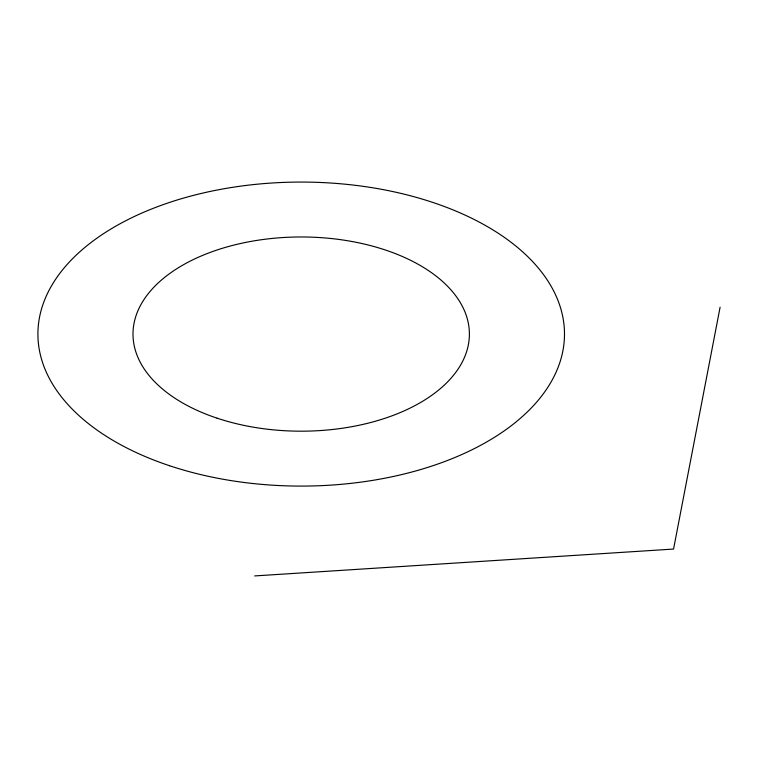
<?xml version="1.0" encoding="UTF-8"?>
<svg xmlns="http://www.w3.org/2000/svg" width="758" height="758" viewBox="0 0 758 758"><rect width="100%" height="100%" fill="white"/><g stroke="black" fill="none" stroke-linecap="round" stroke-linejoin="round"><path stroke-width="1.14" d="M720.1 307.208L673.559 549.057L254.65 575.928M217.101 418.179A168.2 97.109 0 0 0 469.392 334.079A168.2 97.109 0 0 0 217.101 249.979A168.2 97.109 0 0 0 217.101 418.179M169.546 465.725A263.301 152.017 0 0 0 564.492 334.079A263.301 152.017 0 0 0 169.546 202.433A263.301 152.017 0 0 0 169.546 465.725"/></g></svg>
